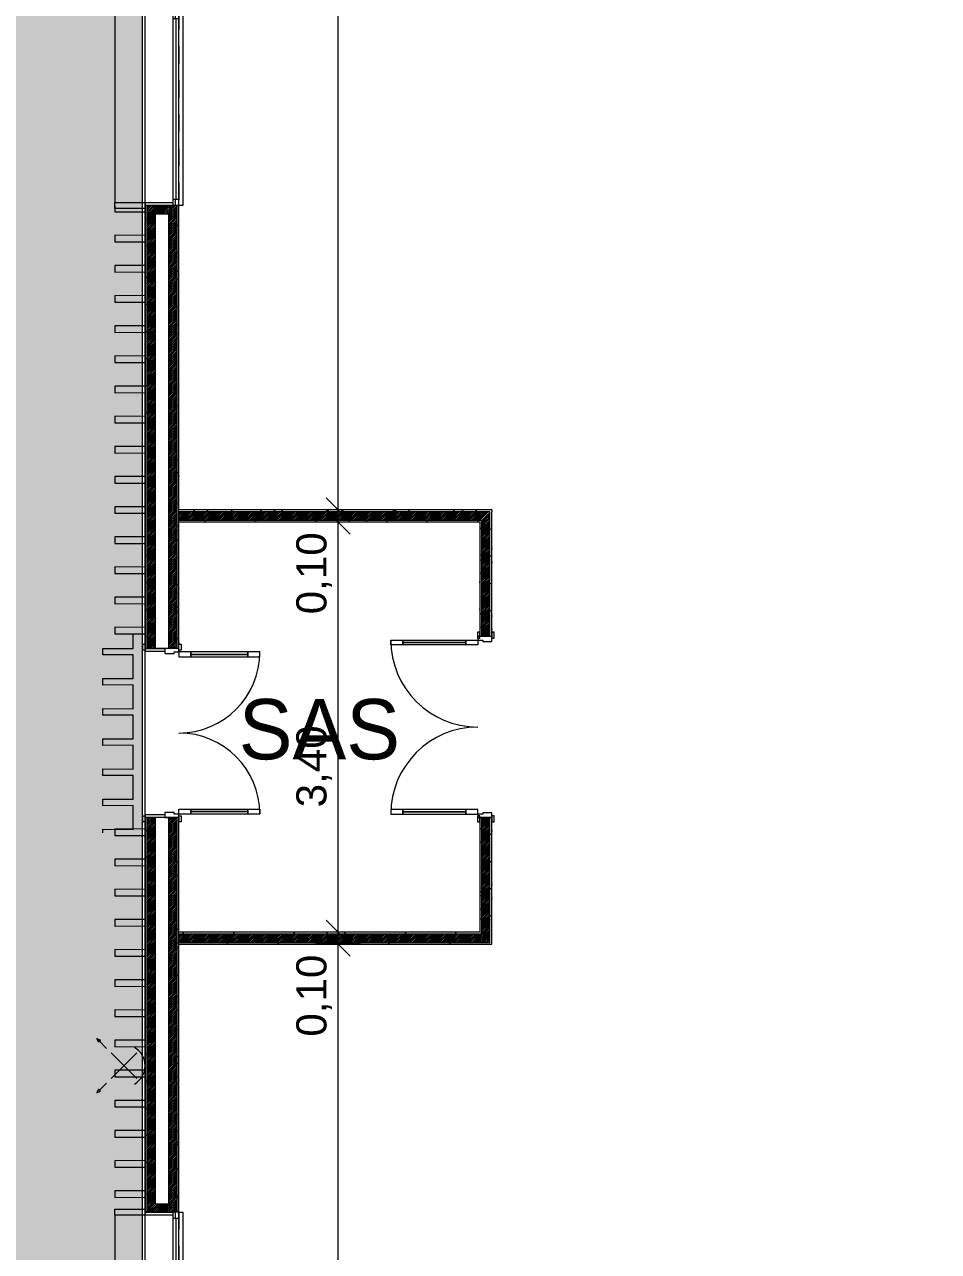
# Model space of a CAD drawing. Header units: millimetres. Extents: x 141848 to 1648660, y -821378 to -151356.
# Drawn here: x 436925 to 444506, y -234850 to -224677 of the extents above; entities that cross this region are included whole.
import ezdxf

# ---------------------------------------------------------------- set-up
doc = ezdxf.new("R2010")
doc.units = ezdxf.units.MM
doc.header["$MEASUREMENT"] = 0
doc.linetypes.add('Traits', pattern=[282.222223, 141.111112, -141.111112])
doc.linetypes.add('Wipeout_Contour', pattern=[1000, 0, -1000])
for name, color, linetype in [('Cotations - 1_100', 7, 'Continuous'), ('Fenêtres ARCHICAD', 7, 'Continuous'), ('Hachure', 7, 'Continuous'), ('Nouveau_0', 7, 'Continuous'), ('Portes ARCHICAD', 7, 'Continuous'), ('Sols_ Dalles', 7, 'Continuous'), ('Structure - Murs extérieurs', 7, 'Continuous')]:
    doc.layers.add(name, color=color, linetype=linetype)
doc.styles.add('STYLE_GENERE_1', font='')
doc.styles.add('STYLE_GENERE_2', font='')
doc.styles.get('STYLE_GENERE_1').set_extended_font_data('Agency FB')
doc.styles.get('STYLE_GENERE_2').set_extended_font_data('Arial')
doc.dimstyles.new('STYLE_GENERE__2', dxfattribs={"dimtxt": 250, "dimasz": 190, "dimexe": 0.18, "dimexo": 0.0625, "dimgap": 0, "dimtad": 1, "dimlfac": 0.001, "dimzin": 0, "dimdsep": 46, "dimtxsty": 'STYLE_GENERE_2', "dimblk": 'ARROWHEAD_6', "dimblk1": 'ARROWHEAD_6', "dimblk2": 'ARROWHEAD_6', "dimcen": 0.09, "dimse1": 1, "dimse2": 1, "dimclrd": 7, "dimclre": 7, "dimclrt": 7, "dimazin": 0, "dimtfac": 1, "dimtdec": 4, "dimtmove": 0, "dimatfit": 3, "dimfxl": 0, "dimtolj": 1, "dimtzin": 0, "dimarcsym": 0})
pattern_1 = [(45, (0, 175), (-55.684659, 55.684659), [0, -52.5, 0, -78.75]), (110, (175, 175), (74.000794, 26.934086), [0, -38.5, 0, -66.5])]
pattern_2 = [(45, (0, 0), (-7.07106781, 7.07106781), [])]
pattern_3 = [(0, (0, 0), (0, 300), [])]

# ---------------------------------------------------------------- blocks, each defined once
blk = doc.blocks.new('Dalle_30_2', base_point=(380203, -171996))
at = {"layer": 'Sols_ Dalles', "linetype": 'Continuous', "lineweight": 0, "true_color": 0x2e271c}
blk.add_hatch(color=250, dxfattribs=at).paths.add_polyline_path([(380203, -171996), (380203, -230016), (380203, -260811), (415475, -260811), (415475, -260796), (415475, -258650), (415475, -258011), (415475, -222496), (405655, -222496), (405655, -218296), (415454, -218296), (415454, -204496), (412055, -204496), (412055, -201781), (412055, -189811), (436505, -189811), (436505, -253396), (436505, -253416), (437905, -253416), (437905, -253396), (437905, -188411), (410655, -188411), (410655, -200381), (410655, -205896), (414054, -205896), (414054, -216896), (404255, -216896), (404255, -223896), (414054, -223896), (414054, -258650), (414054, -259411), (382690, -259411), (381560, -259411), (381560, -231416), (381560, -173396), (462926, -173396), (462926, -253416), (464326, -253416), (464326, -171996)])
at = {"layer": 'Sols_ Dalles', "color": 250, "linetype": 'Continuous', "lineweight": 5, "true_color": 0x1f1f1f, "flags": 128}
blk.add_lwpolyline([(437905, -253396), (437905, -188411), (410655, -188411), (410655, -200381), (410655, -205896), (414054, -205896), (414054, -216896), (404255, -216896), (404255, -223896), (414054, -223896), (414054, -258650)], dxfattribs=at)
blk = doc.blocks.new('Fenêtre 25_2')
at = {"layer": 'Fenêtres ARCHICAD', "color": 7, "linetype": 'Continuous', "lineweight": 5}
for p, q in [((-775, 480), (-825, 480)), ((-825, 480), (-825, 230)), ((-775, 480), (775, 480)), ((-775, 230), (-775, 480)), ((825, 480), (775, 480)), ((775, 480), (775, 230)), ((825, 230), (825, 480)), ((-825, 230), (-775, 230)), ((-825, 230), (-800, 230)), ((-825, 230), (-800, 230)), ((-775, 230), (-800, 230)), ((-800, 230), (-800, 0)), ((-800, 215), (-800, 230)), ((-800, 215), (-800, 230)), ((-800, 145), (-800, 215)), ((-800, 145), (-800, 215)), ((-800, 145), (-800, 215)), ((-800, 145), (-800, 215)), ((-775, 0), (-775, 230)), ((800, 230), (775, 230)), ((775, 230), (775, 0)), ((775, 230), (825, 230)), ((800, 0), (800, 230)), ((800, 215), (800, 230)), ((800, 215), (800, 230)), ((800, 230), (825, 230)), ((800, 230), (825, 230)), ((800, 145), (800, 215)), ((800, 145), (800, 215)), ((800, 145), (800, 215)), ((800, 145), (800, 215)), ((-800, 0), (-775, 0)), ((775, 0), (800, 0)), ((-800, -20), (800, -20)), ((-800, -50), (-800, -83)), ((-800, -83), (800, -83)), ((800, -83), (800, -50))]:
    blk.add_line(p, q, dxfattribs=at)
at = {"layer": 'Fenêtres ARCHICAD', "color": 7, "linetype": 'Traits', "lineweight": 5}
blk.add_line((-800, -50), (800, -50), dxfattribs=at)
at = {"color": 254, "linetype": 'Wipeout_Contour', "lineweight": 0, "ltscale": 3003.33026}
blk.add_wipeout([(-750, 0), (-750, -50), (750, -50), (750, 0)], dxfattribs=at).dxf.layer = 'Fenêtres ARCHICAD'
at = {"layer": 'Fenêtres ARCHICAD', "color": 7, "linetype": 'Continuous', "lineweight": 5}
for p, q in [((-800, 35), (-800, 145)), ((-800, 35), (-800, 145)), ((-800, 35), (-800, 145)), ((-800, 35), (-800, 145)), ((800, 35), (800, 145)), ((800, 35), (800, 145)), ((800, 35), (800, 145)), ((800, 35), (800, 145)), ((-800, 0), (-800, 35)), ((-800, 0), (-800, 35)), ((-800, 0), (-750, 0)), ((-800, -35), (-800, 0)), ((-800, -35), (-800, 0)), ((-750, 0), (-750, -50)), ((-750, 0), (750, 0)), ((750, -50), (750, 0)), ((750, 0), (800, 0)), ((800, 0), (800, 35)), ((800, 0), (800, 35)), ((800, -35), (800, 0)), ((800, -35), (800, 0)), ((-800, -50), (-800, -35)), ((-800, -50), (-800, -35)), ((-750, -50), (-800, -50)), ((-750, -25), (750, -25)), ((750, -50), (-750, -50)), ((800, -50), (750, -50)), ((800, -50), (800, -35)), ((800, -50), (800, -35))]:
    blk.add_line(p, q, dxfattribs=at)
blk = doc.blocks.new('Porte double 25')
at = {"layer": 'Portes ARCHICAD', "color": 7, "linetype": 'Continuous', "lineweight": 5}
for p, q in [((-672, 672), (-672, 572)), ((-632, 672), (-672, 672)), ((-632, 572), (-632, 672)), ((632, 572), (632, 672)), ((632, 672), (672, 672)), ((672, 672), (672, 572)), ((-672, 572), (-632, 572)), ((-652, 572), (-652, 100)), ((672, 572), (632, 572)), ((652, 572), (652, 100)), ((-737, 0), (-737, 19)), ((-737, 19), (-687, 19)), ((-687, 0), (-737, 0)), ((-700, 0), (-737, 0)), ((-700, 0), (-737, 0)), ((-672, 0), (-700, 0)), ((-700, 0), (-700, -115)), ((-700, 0), (-700, -15)), ((-700, 0), (-700, -15)), ((-687, 19), (-687, 0)), ((-632, 100), (-672, 100)), ((-672, 100), (-672, 0)), ((-672, -40), (-672, 0)), ((-672, 0), (-632, 0)), ((-632, 0), (-632, 100)), ((632, 0), (632, 100)), ((632, 100), (672, 100)), ((672, 0), (632, 0)), ((672, 100), (672, 0)), ((700, 0), (672, 0)), ((672, 0), (672, -40)), ((687, 19), (737, 19)), ((687, 0), (687, 19)), ((737, 0), (687, 0)), ((700, -115), (700, 0)), ((700, 0), (700, -15)), ((700, 0), (700, -15)), ((700, 0), (737, 0)), ((700, 0), (737, 0)), ((737, 19), (737, 0)), ((-700, -15), (-700, -85)), ((-700, -15), (-700, -85)), ((-700, -85), (-700, -115)), ((-700, -85), (-700, -115)), ((-660, -40), (-672, -40)), ((-660, -115), (-660, -40)), ((672, -40), (660, -40)), ((660, -40), (660, -115)), ((700, -15), (700, -85)), ((700, -15), (700, -85)), ((700, -85), (700, -115)), ((700, -85), (700, -115)), ((-700, -280), (-700, -115)), ((-700, -115), (-675, -115)), ((-700, -115), (-660, -115)), ((-700, -115), (-700, -195)), ((-700, -115), (-700, -195)), ((-700, -195), (-700, -265)), ((-700, -195), (-700, -265)), ((-675, -115), (-675, -280)), ((660, -115), (700, -115)), ((675, -280), (675, -115)), ((675, -115), (700, -115)), ((700, -115), (700, -280)), ((700, -115), (700, -195)), ((700, -115), (700, -195)), ((700, -195), (700, -265)), ((700, -195), (700, -265)), ((-737, -299), (-737, -280)), ((-737, -280), (-687, -280)), ((-700, -280), (-737, -280)), ((-700, -280), (-737, -280)), ((-687, -299), (-737, -299)), ((-700, -265), (-700, -280)), ((-700, -265), (-700, -280)), ((-675, -280), (-700, -280)), ((-687, -280), (-687, -299)), ((700, -280), (675, -280)), ((687, -280), (737, -280)), ((687, -299), (687, -280)), ((737, -299), (687, -299)), ((700, -265), (700, -280)), ((700, -265), (700, -280)), ((700, -280), (737, -280)), ((700, -280), (737, -280)), ((737, -280), (737, -299))]:
    blk.add_line(p, q, dxfattribs=at)
at = {"layer": 'Portes ARCHICAD', "color": 7, "linetype": 'Continuous', "lineweight": 5, "flags": 128}
for points in [[(-672, 572), (-672, 100), (-652, 100), (-652, 572)], [(-652, 572), (-652, 100), (-632, 100), (-632, 572)], [(652, 572), (652, 100), (632, 100), (632, 572)], [(672, 572), (672, 100), (652, 100), (652, 572)]]:
    blk.add_lwpolyline(points, close=True, dxfattribs=at)
at = {"layer": 'Portes ARCHICAD', "color": 7, "linetype": 'Continuous', "lineweight": 5}
for centre, start, end in [((-672, 0), 0, 90), ((672, 0), 90, 180)]:
    blk.add_arc(centre, 672, start, end, dxfattribs=at)
blk = doc.blocks.new('Mur_178_2', base_point=(437925, -253396))
at = {"color": 254, "linetype": 'Wipeout_Contour', "lineweight": 0, "ltscale": 1974956.887981768}
blk.add_wipeout([(437925, -229852), (437940, -229852), (437940, -226178), (437925, -226178)], dxfattribs=at)
at = {"color": 254, "linetype": 'Wipeout_Contour', "lineweight": 0, "ltscale": 1975897.140949939}
blk.add_wipeout([(438205, -226178), (438190, -226178), (438190, -229852), (438205, -229852)], dxfattribs=at)
at = {"color": 254, "linetype": 'Wipeout_Contour', "lineweight": 0, "ltscale": 1984032.80696492}
blk.add_wipeout([(437925, -234525), (437940, -234525), (437940, -231252), (437925, -231252)], dxfattribs=at)
at = {"color": 254, "linetype": 'Wipeout_Contour', "lineweight": 0, "ltscale": 1984968.760278786}
blk.add_wipeout([(438190, -231252), (438190, -234525), (438205, -234525), (438205, -231252)], dxfattribs=at)
at = {"linetype": 'Continuous', "lineweight": 5, "true_color": 0x5f5f5f}
h = blk.add_hatch(dxfattribs=at)
h.set_pattern_fill('Enduit_0002', color=251, style=0, pattern_type=2)
h.set_pattern_definition(pattern_1)
h.paths.add_polyline_path([(437925, -229852), (437940, -229852), (437940, -226178), (437925, -226178)])
h = blk.add_hatch(dxfattribs=at)
h.set_pattern_fill('Enduit_0002', color=251, style=0, pattern_type=2)
h.set_pattern_definition(pattern_1)
h.paths.add_polyline_path([(438205, -226178), (438190, -226178), (438190, -229852), (438205, -229852)])
h = blk.add_hatch(dxfattribs=at)
h.set_pattern_fill('Enduit_0002', color=251, style=0, pattern_type=2)
h.set_pattern_definition(pattern_1)
h.paths.add_polyline_path([(437925, -234525), (437940, -234525), (437940, -231252), (437925, -231252)])
h = blk.add_hatch(dxfattribs=at)
h.set_pattern_fill('Enduit_0002', color=251, style=0, pattern_type=2)
h.set_pattern_definition(pattern_1)
h.paths.add_polyline_path([(438190, -231252), (438190, -234525), (438205, -234525), (438205, -231252)])
at = {"color": 254, "linetype": 'Wipeout_Contour', "lineweight": 0, "ltscale": 1975139.806116183}
blk.add_wipeout([(438010, -226248), (437940, -226178), (437940, -229852), (438010, -229852)], dxfattribs=at)
at = {"color": 254, "linetype": 'Wipeout_Contour', "lineweight": 0, "ltscale": 1984149.857285752}
blk.add_wipeout([(437940, -231252), (437940, -234525), (438010, -234455), (438010, -231252)], dxfattribs=at)
at = {"linetype": 'Continuous', "lineweight": 5, "true_color": 0x5f5f5f}
h = blk.add_hatch(dxfattribs=at)
h.set_pattern_fill('Briques_terre_cuite__int_94', color=251, style=0, pattern_type=2)
h.set_pattern_definition(pattern_2)
h.paths.add_polyline_path([(438010, -226248), (437940, -226178), (437940, -229852), (438010, -229852)])
h = blk.add_hatch(dxfattribs=at)
h.set_pattern_fill('Briques_terre_cuite__int_94', color=251, style=0, pattern_type=2)
h.set_pattern_definition(pattern_2)
h.paths.add_polyline_path([(437940, -231252), (437940, -234525), (438010, -234455), (438010, -231252)])
at = {"color": 7, "linetype": 'Continuous', "lineweight": 5}
for p, q in [((437925, -229852), (437925, -229815)), ((437940, -229852), (437925, -229852)), ((437925, -231252), (437925, -231289)), ((437940, -231252), (437925, -231252))]:
    blk.add_line(p, q, dxfattribs=at)
at = {"color": 254, "linetype": 'Wipeout_Contour', "lineweight": 0, "ltscale": 1975491.237286968}
blk.add_wipeout([(438010, -226248), (438010, -229852), (438120, -229852), (438120, -226248)], dxfattribs=at)
at = {"color": 254, "linetype": 'Wipeout_Contour', "lineweight": 0, "ltscale": 1984434.70053966}
blk.add_wipeout([(438010, -231252), (438010, -234455), (438120, -234455), (438120, -231252)], dxfattribs=at)
at = {"color": 7, "linetype": 'Continuous', "lineweight": 5}
for p, q in [((438010, -229852), (437940, -229852)), ((438010, -231252), (437940, -231252))]:
    blk.add_line(p, q, dxfattribs=at)
at = {"color": 254, "linetype": 'Wipeout_Contour', "lineweight": 0, "ltscale": 1975746.338614929}
blk.add_wipeout([(438120, -226178), (438120, -229852), (438190, -229852), (438190, -226178)], dxfattribs=at)
at = {"color": 254, "linetype": 'Wipeout_Contour', "lineweight": 0, "ltscale": 1984818.647303862}
blk.add_wipeout([(438120, -231252), (438120, -234525), (438190, -234525), (438190, -231252)], dxfattribs=at)
at = {"linetype": 'Continuous', "lineweight": 5, "true_color": 0x5f5f5f}
h = blk.add_hatch(dxfattribs=at)
h.set_pattern_fill('Briques_terre_cuite__int_94', color=251, style=0, pattern_type=2)
h.set_pattern_definition(pattern_2)
h.paths.add_polyline_path([(438120, -226178), (438120, -229852), (438190, -229852), (438190, -226178)])
h = blk.add_hatch(dxfattribs=at)
h.set_pattern_fill('Briques_terre_cuite__int_94', color=251, style=0, pattern_type=2)
h.set_pattern_definition(pattern_2)
h.paths.add_polyline_path([(438120, -231252), (438120, -234525), (438190, -234525), (438190, -231252)])
at = {"color": 7, "linetype": 'Continuous', "lineweight": 5}
for p, q in [((438190, -229852), (438190, -226178)), ((438205, -226178), (438190, -226178)), ((438090, -229852), (438010, -229852)), ((438120, -229852), (438090, -229852)), ((438190, -229852), (438120, -229852)), ((438205, -229852), (438190, -229852)), ((438205, -229852), (438205, -229815)), ((438090, -231252), (438010, -231252)), ((438120, -231252), (438090, -231252)), ((438190, -231252), (438120, -231252)), ((438190, -234525), (438190, -231252)), ((438205, -231252), (438190, -231252)), ((438205, -231252), (438205, -231289)), ((438205, -234525), (438190, -234525))]:
    blk.add_line(p, q, dxfattribs=at)
at = {"color": 7, "linetype": 'Continuous', "lineweight": 5, "flags": 128}
for points in [[(438205, -229852), (438205, -226178)], [(438205, -234525), (438205, -231252)]]:
    blk.add_lwpolyline(points, dxfattribs=at)
at = {"layer": 'Portes ARCHICAD', "color": 7, "linetype": 'Continuous', "lineweight": 5, "zscale": 1000, "rotation": 270}
blk.add_blockref('Porte double 25', (438205, -230552), dxfattribs=at)
at = {"color": 254, "linetype": 'Wipeout_Contour', "lineweight": 0, "ltscale": 1972035.305606899}
blk.add_wipeout([(438010, -226248), (438120, -226248), (438120, -226178), (437940, -226178)], dxfattribs=at)
at = {"color": 254, "linetype": 'Wipeout_Contour', "lineweight": 0, "ltscale": 1987444.921590383}
blk.add_wipeout([(438010, -234455), (437940, -234525), (438120, -234525), (438120, -234455)], dxfattribs=at)
at = {"linetype": 'Continuous', "lineweight": 5, "true_color": 0x5f5f5f}
h = blk.add_hatch(dxfattribs=at)
h.set_pattern_fill('Briques_terre_cuite__int_94', color=251, style=0, pattern_type=2)
h.set_pattern_definition(pattern_2)
h.paths.add_polyline_path([(438010, -226248), (438120, -226248), (438120, -226178), (437940, -226178)])
h = blk.add_hatch(dxfattribs=at)
h.set_pattern_fill('Briques_terre_cuite__int_94', color=251, style=0, pattern_type=2)
h.set_pattern_definition(pattern_2)
h.paths.add_polyline_path([(438010, -234455), (437940, -234525), (438120, -234525), (438120, -234455)])
at = {"color": 7, "linetype": 'Continuous', "lineweight": 5}
for p, q in [((437925, -226178), (437925, -226203)), ((437940, -226178), (437925, -226178)), ((437940, -226178), (437940, -229852)), ((438010, -226178), (437940, -226178)), ((438010, -226178), (437940, -226178)), ((438120, -226178), (438010, -226178)), ((438120, -226178), (438010, -226178)), ((438010, -226248), (438010, -229852)), ((438010, -226248), (438120, -226248)), ((438155, -226178), (438120, -226178)), ((438120, -226248), (438120, -229852)), ((438190, -226178), (438155, -226178)), ((437940, -231252), (437940, -234525)), ((438010, -231252), (438010, -234455)), ((438120, -231252), (438120, -234455)), ((438010, -234455), (438120, -234455)), ((437925, -234500), (437925, -234525)), ((437940, -234525), (437925, -234525)), ((438010, -234525), (437940, -234525)), ((438010, -234525), (437940, -234525)), ((438120, -234525), (438010, -234525)), ((438120, -234525), (438010, -234525)), ((438155, -234525), (438120, -234525)), ((438190, -234525), (438155, -234525))]:
    blk.add_line(p, q, dxfattribs=at)
at = {"color": 7, "linetype": 'Continuous', "lineweight": 5, "flags": 128}
for points in [[(437925, -226178), (437925, -229852)], [(437925, -231252), (437925, -234525)]]:
    blk.add_lwpolyline(points, dxfattribs=at)
at = {"layer": 'Fenêtres ARCHICAD', "color": 7, "linetype": 'Continuous', "lineweight": 5, "xscale": -1, "zscale": 1000, "rotation": 90}
for p in [(438155, -225378), (438155, -235325)]:
    blk.add_blockref('Fenêtre 25_2', p, dxfattribs=at)
blk = doc.blocks.new('Mur_315_2', base_point=(440785, -228717))
at = {"color": 254, "linetype": 'Wipeout_Contour', "lineweight": 0, "ltscale": 1489684.968025367}
blk.add_wipeout([(440700, -228802), (440715, -228802), (440715, -228787)], dxfattribs=at).dxf.layer = 'Structure - Murs extérieurs'
at = {"color": 254, "linetype": 'Wipeout_Contour', "lineweight": 0, "ltscale": 1489793.831793366}
blk.add_wipeout([(440785, -228717), (440800, -228717), (440800, -228702)], dxfattribs=at).dxf.layer = 'Structure - Murs extérieurs'
at = {"layer": 'Structure - Murs extérieurs', "linetype": 'Continuous', "lineweight": 5, "true_color": 0x5f5f5f}
h = blk.add_hatch(dxfattribs=at)
h.set_pattern_fill('Enduit_0002', color=251, style=0, pattern_type=2)
h.set_pattern_definition(pattern_1)
h.paths.add_polyline_path([(440700, -228802), (440715, -228802), (440715, -228787)])
h = blk.add_hatch(dxfattribs=at)
h.set_pattern_fill('Enduit_0002', color=251, style=0, pattern_type=2)
h.set_pattern_definition(pattern_1)
h.paths.add_polyline_path([(440785, -228717), (440800, -228717), (440800, -228702)])
at = {"color": 254, "linetype": 'Wipeout_Contour', "lineweight": 0, "ltscale": 1489776.470991368}
blk.add_wipeout([(440715, -228787), (440785, -228787), (440785, -228717)], dxfattribs=at).dxf.layer = 'Structure - Murs extérieurs'
at = {"layer": 'Structure - Murs extérieurs', "linetype": 'Continuous', "lineweight": 5, "true_color": 0x5f5f5f}
h = blk.add_hatch(dxfattribs=at)
h.set_pattern_fill('Briques_terre_cuite__int_94', color=251, style=0, pattern_type=2)
h.set_pattern_definition(pattern_2)
h.paths.add_polyline_path([(440715, -228787), (440785, -228787), (440785, -228717)])
at = {"color": 254, "linetype": 'Wipeout_Contour', "lineweight": 0, "ltscale": 1489665.170517937}
blk.add_wipeout([(440700, -228802), (440715, -228787), (440700, -228787)], dxfattribs=at).dxf.layer = 'Structure - Murs extérieurs'
at = {"color": 254, "linetype": 'Wipeout_Contour', "lineweight": 0, "ltscale": 1489774.036074953}
blk.add_wipeout([(440785, -228717), (440800, -228702), (440785, -228702)], dxfattribs=at).dxf.layer = 'Structure - Murs extérieurs'
at = {"layer": 'Structure - Murs extérieurs', "linetype": 'Continuous', "lineweight": 5, "true_color": 0x5f5f5f}
h = blk.add_hatch(dxfattribs=at)
h.set_pattern_fill('Enduit_0002', color=251, style=0, pattern_type=2)
h.set_pattern_definition(pattern_1)
h.paths.add_polyline_path([(440700, -228802), (440715, -228787), (440700, -228787)])
h = blk.add_hatch(dxfattribs=at)
h.set_pattern_fill('Enduit_0002', color=251, style=0, pattern_type=2)
h.set_pattern_definition(pattern_1)
h.paths.add_polyline_path([(440785, -228717), (440800, -228702), (440785, -228702)])
at = {"color": 254, "linetype": 'Wipeout_Contour', "lineweight": 0, "ltscale": 1981774.181599095}
blk.add_wipeout([(440785, -228702), (438205, -228702), (438205, -228717), (440785, -228717)], dxfattribs=at).dxf.layer = 'Structure - Murs extérieurs'
at = {"color": 254, "linetype": 'Wipeout_Contour', "lineweight": 0, "ltscale": 1981780.276160617}
blk.add_wipeout([(440700, -228787), (438205, -228787), (438205, -228802), (440700, -228802)], dxfattribs=at).dxf.layer = 'Structure - Murs extérieurs'
at = {"layer": 'Structure - Murs extérieurs', "linetype": 'Continuous', "lineweight": 5, "true_color": 0x5f5f5f}
h = blk.add_hatch(dxfattribs=at)
h.set_pattern_fill('Enduit_0002', color=251, style=0, pattern_type=2)
h.set_pattern_definition(pattern_1)
h.paths.add_polyline_path([(440785, -228702), (438205, -228702), (438205, -228717), (440785, -228717)])
h = blk.add_hatch(dxfattribs=at)
h.set_pattern_fill('Enduit_0002', color=251, style=0, pattern_type=2)
h.set_pattern_definition(pattern_1)
h.paths.add_polyline_path([(440700, -228787), (438205, -228787), (438205, -228802), (440700, -228802)])
at = {"color": 254, "linetype": 'Wipeout_Contour', "lineweight": 0, "ltscale": 1489682.521423067}
blk.add_wipeout([(440715, -228787), (440785, -228717), (440715, -228717)], dxfattribs=at).dxf.layer = 'Structure - Murs extérieurs'
at = {"layer": 'Structure - Murs extérieurs', "linetype": 'Continuous', "lineweight": 5, "true_color": 0x5f5f5f}
h = blk.add_hatch(dxfattribs=at)
h.set_pattern_fill('Briques_terre_cuite__int_94', color=251, style=0, pattern_type=2)
h.set_pattern_definition(pattern_2)
h.paths.add_polyline_path([(440715, -228787), (440785, -228717), (440715, -228717)])
at = {"layer": 'Structure - Murs extérieurs', "color": 7, "linetype": 'Continuous', "lineweight": 5}
blk.add_line((440785, -228787), (440785, -228717), dxfattribs=at)
at = {"layer": 'Structure - Murs extérieurs', "color": 7, "linetype": 'Continuous', "lineweight": 5, "flags": 128}
blk.add_lwpolyline([(440800, -228702), (440800, -228717)], dxfattribs=at)
at = {"color": 254, "linetype": 'Wipeout_Contour', "lineweight": 0, "ltscale": 1981728.406846456}
blk.add_wipeout([(440715, -228717), (438205, -228717), (438205, -228787), (440715, -228787)], dxfattribs=at).dxf.layer = 'Structure - Murs extérieurs'
at = {"layer": 'Structure - Murs extérieurs', "linetype": 'Continuous', "lineweight": 5, "true_color": 0x5f5f5f}
h = blk.add_hatch(dxfattribs=at)
h.set_pattern_fill('Briques_terre_cuite__int_94', color=251, style=0, pattern_type=2)
h.set_pattern_definition(pattern_2)
h.paths.add_polyline_path([(440715, -228717), (438205, -228717), (438205, -228787), (440715, -228787)])
at = {"layer": 'Structure - Murs extérieurs', "color": 7, "linetype": 'Continuous', "lineweight": 5}
for p, q in [((440715, -228717), (438205, -228717)), ((438205, -228787), (440715, -228787)), ((440785, -228717), (440715, -228717)), ((440715, -228802), (440715, -228787))]:
    blk.add_line(p, q, dxfattribs=at)
at = {"layer": 'Structure - Murs extérieurs', "color": 7, "linetype": 'Continuous', "lineweight": 5, "flags": 128}
for points in [[(440800, -228702), (438205, -228702)], [(438205, -228802), (440700, -228802)]]:
    blk.add_lwpolyline(points, dxfattribs=at)
blk = doc.blocks.new('Mur_316_2', base_point=(438205, -232288))
at = {"color": 254, "linetype": 'Wipeout_Contour', "lineweight": 0, "ltscale": 1494427.952976932}
blk.add_wipeout([(440700, -232203), (440715, -232218), (440715, -232203)], dxfattribs=at).dxf.layer = 'Structure - Murs extérieurs'
at = {"color": 254, "linetype": 'Wipeout_Contour', "lineweight": 0, "ltscale": 1494772.424754761}
blk.add_wipeout([(440785, -232288), (440800, -232303), (440800, -232288)], dxfattribs=at).dxf.layer = 'Structure - Murs extérieurs'
at = {"layer": 'Structure - Murs extérieurs', "linetype": 'Continuous', "lineweight": 5, "true_color": 0x5f5f5f}
h = blk.add_hatch(dxfattribs=at)
h.set_pattern_fill('Enduit_0002', color=251, style=0, pattern_type=2)
h.set_pattern_definition(pattern_1)
h.paths.add_polyline_path([(440700, -232203), (440715, -232218), (440715, -232203)])
h = blk.add_hatch(dxfattribs=at)
h.set_pattern_fill('Enduit_0002', color=251, style=0, pattern_type=2)
h.set_pattern_definition(pattern_1)
h.paths.add_polyline_path([(440785, -232288), (440800, -232303), (440800, -232288)])
at = {"color": 254, "linetype": 'Wipeout_Contour', "lineweight": 0, "ltscale": 1494611.69927519}
blk.add_wipeout([(440715, -232218), (440785, -232288), (440785, -232218)], dxfattribs=at).dxf.layer = 'Structure - Murs extérieurs'
at = {"layer": 'Structure - Murs extérieurs', "linetype": 'Continuous', "lineweight": 5, "true_color": 0x5f5f5f}
h = blk.add_hatch(dxfattribs=at)
h.set_pattern_fill('Briques_terre_cuite__int_94', color=251, style=0, pattern_type=2)
h.set_pattern_definition(pattern_2)
h.paths.add_polyline_path([(440715, -232218), (440785, -232288), (440785, -232218)])
at = {"color": 254, "linetype": 'Wipeout_Contour', "lineweight": 0, "ltscale": 1988128.388220654}
blk.add_wipeout([(440700, -232203), (438205, -232203), (438205, -232218), (440700, -232218)], dxfattribs=at).dxf.layer = 'Structure - Murs extérieurs'
at = {"color": 254, "linetype": 'Wipeout_Contour', "lineweight": 0, "ltscale": 1988437.648311737}
blk.add_wipeout([(440785, -232288), (438205, -232288), (438205, -232303), (440785, -232303)], dxfattribs=at).dxf.layer = 'Structure - Murs extérieurs'
at = {"layer": 'Structure - Murs extérieurs', "linetype": 'Continuous', "lineweight": 5, "true_color": 0x5f5f5f}
h = blk.add_hatch(dxfattribs=at)
h.set_pattern_fill('Enduit_0002', color=251, style=0, pattern_type=2)
h.set_pattern_definition(pattern_1)
h.paths.add_polyline_path([(440700, -232203), (438205, -232203), (438205, -232218), (440700, -232218)])
h = blk.add_hatch(dxfattribs=at)
h.set_pattern_fill('Enduit_0002', color=251, style=0, pattern_type=2)
h.set_pattern_definition(pattern_1)
h.paths.add_polyline_path([(440785, -232288), (438205, -232288), (438205, -232303), (440785, -232303)])
at = {"color": 254, "linetype": 'Wipeout_Contour', "lineweight": 0, "ltscale": 1494423.025594403}
blk.add_wipeout([(440700, -232218), (440715, -232218), (440700, -232203)], dxfattribs=at).dxf.layer = 'Structure - Murs extérieurs'
at = {"color": 254, "linetype": 'Wipeout_Contour', "lineweight": 0, "ltscale": 1494767.498848947}
blk.add_wipeout([(440785, -232303), (440800, -232303), (440785, -232288)], dxfattribs=at).dxf.layer = 'Structure - Murs extérieurs'
at = {"layer": 'Structure - Murs extérieurs', "linetype": 'Continuous', "lineweight": 5, "true_color": 0x5f5f5f}
h = blk.add_hatch(dxfattribs=at)
h.set_pattern_fill('Enduit_0002', color=251, style=0, pattern_type=2)
h.set_pattern_definition(pattern_1)
h.paths.add_polyline_path([(440700, -232218), (440715, -232218), (440700, -232203)])
h = blk.add_hatch(dxfattribs=at)
h.set_pattern_fill('Enduit_0002', color=251, style=0, pattern_type=2)
h.set_pattern_definition(pattern_1)
h.paths.add_polyline_path([(440785, -232303), (440800, -232303), (440785, -232288)])
at = {"color": 254, "linetype": 'Wipeout_Contour', "lineweight": 0, "ltscale": 1988234.361219191}
blk.add_wipeout([(440715, -232218), (438205, -232218), (438205, -232288), (440715, -232288)], dxfattribs=at).dxf.layer = 'Structure - Murs extérieurs'
at = {"layer": 'Structure - Murs extérieurs', "linetype": 'Continuous', "lineweight": 5, "true_color": 0x5f5f5f}
h = blk.add_hatch(dxfattribs=at)
h.set_pattern_fill('Briques_terre_cuite__int_94', color=251, style=0, pattern_type=2)
h.set_pattern_definition(pattern_2)
h.paths.add_polyline_path([(440715, -232218), (438205, -232218), (438205, -232288), (440715, -232288)])
at = {"color": 254, "linetype": 'Wipeout_Contour', "lineweight": 0, "ltscale": 1494583.755069987}
blk.add_wipeout([(440715, -232288), (440785, -232288), (440715, -232218)], dxfattribs=at).dxf.layer = 'Structure - Murs extérieurs'
at = {"layer": 'Structure - Murs extérieurs', "linetype": 'Continuous', "lineweight": 5, "true_color": 0x5f5f5f}
h = blk.add_hatch(dxfattribs=at)
h.set_pattern_fill('Briques_terre_cuite__int_94', color=251, style=0, pattern_type=2)
h.set_pattern_definition(pattern_2)
h.paths.add_polyline_path([(440715, -232288), (440785, -232288), (440715, -232218)])
at = {"layer": 'Structure - Murs extérieurs', "color": 7, "linetype": 'Continuous', "lineweight": 5}
for p, q in [((440715, -232218), (438205, -232218)), ((440715, -232218), (440715, -232203)), ((440785, -232288), (440785, -232218)), ((438205, -232288), (440715, -232288)), ((440715, -232288), (440785, -232288))]:
    blk.add_line(p, q, dxfattribs=at)
at = {"layer": 'Structure - Murs extérieurs', "color": 7, "linetype": 'Continuous', "lineweight": 5, "flags": 128}
for points in [[(440700, -232203), (438205, -232203)], [(438205, -232303), (440800, -232303)], [(440800, -232303), (440800, -232288)]]:
    blk.add_lwpolyline(points, dxfattribs=at)
blk = doc.blocks.new('Porte double 25_6')
at = {"layer": 'Portes ARCHICAD', "color": 7, "linetype": 'Continuous', "lineweight": 5}
for p, q in [((-722, 722), (-722, 622)), ((-682, 722), (-722, 722)), ((-682, 622), (-682, 722)), ((682, 622), (682, 722)), ((682, 722), (722, 722)), ((722, 722), (722, 622)), ((-722, 622), (-682, 622)), ((-702, 622), (-702, 100)), ((722, 622), (682, 622)), ((702, 622), (702, 100)), ((-737, 4), (-787, 4)), ((-787, 4), (-787, -15)), ((-722, 0), (-750, 0)), ((-750, 0), (-750, -115)), ((-737, -15), (-737, 4)), ((-682, 100), (-722, 100)), ((-722, 100), (-722, 0)), ((-722, -40), (-722, 0)), ((-722, 0), (-682, 0)), ((-682, 0), (-682, 100)), ((682, 0), (682, 100)), ((682, 100), (722, 100)), ((722, 0), (682, 0)), ((722, 100), (722, 0)), ((750, 0), (722, 0)), ((722, 0), (722, -40)), ((787, 4), (737, 4)), ((737, 4), (737, -15)), ((750, -115), (750, 0)), ((787, -15), (787, 4)), ((-787, -15), (-737, -15)), ((-750, -15), (-787, -15)), ((-750, -15), (-787, -15)), ((-750, -30), (-750, -15)), ((-750, -30), (-750, -15)), ((-750, -100), (-750, -30)), ((-750, -100), (-750, -30)), ((-750, -115), (-750, -100)), ((-750, -115), (-750, -100)), ((-710, -40), (-722, -40)), ((-710, -115), (-710, -40)), ((722, -40), (710, -40)), ((710, -40), (710, -115)), ((737, -15), (787, -15)), ((750, -30), (750, -15)), ((750, -30), (750, -15)), ((750, -15), (787, -15)), ((750, -15), (787, -15)), ((750, -100), (750, -30)), ((750, -100), (750, -30)), ((750, -115), (750, -100)), ((750, -115), (750, -100)), ((-737, -115), (-787, -115)), ((-787, -115), (-787, -134)), ((-750, -115), (-787, -115)), ((-750, -115), (-787, -115)), ((-787, -134), (-737, -134)), ((-750, -115), (-710, -115)), ((-737, -134), (-737, -115)), ((710, -115), (750, -115)), ((787, -115), (737, -115)), ((737, -115), (737, -134)), ((737, -134), (787, -134)), ((750, -115), (787, -115)), ((750, -115), (787, -115)), ((787, -134), (787, -115))]:
    blk.add_line(p, q, dxfattribs=at)
at = {"layer": 'Portes ARCHICAD', "color": 7, "linetype": 'Continuous', "lineweight": 5, "flags": 128}
for points in [[(-722, 622), (-722, 100), (-702, 100), (-702, 622)], [(-702, 622), (-702, 100), (-682, 100), (-682, 622)], [(702, 622), (702, 100), (682, 100), (682, 622)], [(722, 622), (722, 100), (702, 100), (702, 622)]]:
    blk.add_lwpolyline(points, close=True, dxfattribs=at)
at = {"layer": 'Portes ARCHICAD', "color": 7, "linetype": 'Continuous', "lineweight": 5}
for centre, start, end in [((-722, 0), 0, 90), ((722, 0), 90, 180)]:
    blk.add_arc(centre, 722, start, end, dxfattribs=at)
blk = doc.blocks.new('Mur_317_2', base_point=(440785, -232288))
at = {"color": 254, "linetype": 'Wipeout_Contour', "lineweight": 0, "ltscale": 1987348.073579289}
blk.add_wipeout([(440800, -228717), (440785, -228717), (440785, -229752), (440800, -229752)], dxfattribs=at).dxf.layer = 'Structure - Murs extérieurs'
at = {"color": 254, "linetype": 'Wipeout_Contour', "lineweight": 0, "ltscale": 1987124.752038128}
blk.add_wipeout([(440700, -228802), (440700, -229752), (440715, -229752), (440715, -228802)], dxfattribs=at).dxf.layer = 'Structure - Murs extérieurs'
at = {"color": 254, "linetype": 'Wipeout_Contour', "lineweight": 0, "ltscale": 1991668.183760582}
blk.add_wipeout([(440700, -232203), (440715, -232203), (440715, -231252), (440700, -231252)], dxfattribs=at).dxf.layer = 'Structure - Murs extérieurs'
at = {"color": 254, "linetype": 'Wipeout_Contour', "lineweight": 0, "ltscale": 1992048.368788931}
blk.add_wipeout([(440785, -232288), (440800, -232288), (440800, -231252), (440785, -231252)], dxfattribs=at).dxf.layer = 'Structure - Murs extérieurs'
at = {"layer": 'Structure - Murs extérieurs', "linetype": 'Continuous', "lineweight": 5, "true_color": 0x5f5f5f}
h = blk.add_hatch(dxfattribs=at)
h.set_pattern_fill('Enduit_0002', color=251, style=0, pattern_type=2)
h.set_pattern_definition(pattern_1)
h.paths.add_polyline_path([(440800, -228717), (440785, -228717), (440785, -229752), (440800, -229752)])
h = blk.add_hatch(dxfattribs=at)
h.set_pattern_fill('Enduit_0002', color=251, style=0, pattern_type=2)
h.set_pattern_definition(pattern_1)
h.paths.add_polyline_path([(440700, -228802), (440700, -229752), (440715, -229752), (440715, -228802)])
h = blk.add_hatch(dxfattribs=at)
h.set_pattern_fill('Enduit_0002', color=251, style=0, pattern_type=2)
h.set_pattern_definition(pattern_1)
h.paths.add_polyline_path([(440700, -232203), (440715, -232203), (440715, -231252), (440700, -231252)])
h = blk.add_hatch(dxfattribs=at)
h.set_pattern_fill('Enduit_0002', color=251, style=0, pattern_type=2)
h.set_pattern_definition(pattern_1)
h.paths.add_polyline_path([(440785, -232288), (440800, -232288), (440800, -231252), (440785, -231252)])
at = {"color": 254, "linetype": 'Wipeout_Contour', "lineweight": 0, "ltscale": 1987261.744458293}
blk.add_wipeout([(440715, -229752), (440785, -229752), (440785, -228787), (440715, -228787)], dxfattribs=at).dxf.layer = 'Structure - Murs extérieurs'
at = {"color": 254, "linetype": 'Wipeout_Contour', "lineweight": 0, "ltscale": 1991832.637491313}
blk.add_wipeout([(440715, -231252), (440715, -232218), (440785, -232218), (440785, -231252)], dxfattribs=at).dxf.layer = 'Structure - Murs extérieurs'
at = {"layer": 'Structure - Murs extérieurs', "linetype": 'Continuous', "lineweight": 5, "true_color": 0x5f5f5f}
h = blk.add_hatch(dxfattribs=at)
h.set_pattern_fill('Briques_terre_cuite__int_94', color=251, style=0, pattern_type=2)
h.set_pattern_definition(pattern_2)
h.paths.add_polyline_path([(440715, -229752), (440785, -229752), (440785, -228787), (440715, -228787)])
h = blk.add_hatch(dxfattribs=at)
h.set_pattern_fill('Briques_terre_cuite__int_94', color=251, style=0, pattern_type=2)
h.set_pattern_definition(pattern_2)
h.paths.add_polyline_path([(440715, -231252), (440715, -232218), (440785, -232218), (440785, -231252)])
at = {"layer": 'Structure - Murs extérieurs', "color": 7, "linetype": 'Continuous', "lineweight": 5}
for p, q in [((440715, -228802), (440715, -228787)), ((440785, -228787), (440785, -228717)), ((440785, -229752), (440785, -228787)), ((440715, -228802), (440715, -229752)), ((440700, -229752), (440700, -229715)), ((440715, -229752), (440700, -229752)), ((440785, -229752), (440715, -229752)), ((440800, -229752), (440785, -229752)), ((440800, -229752), (440800, -229715)), ((440700, -231252), (440700, -231289)), ((440715, -231252), (440700, -231252)), ((440715, -231252), (440715, -232203)), ((440785, -231252), (440715, -231252)), ((440785, -232218), (440785, -231252)), ((440800, -231252), (440785, -231252)), ((440800, -231252), (440800, -231289)), ((440715, -232218), (440715, -232203)), ((440785, -232288), (440785, -232218))]:
    blk.add_line(p, q, dxfattribs=at)
at = {"layer": 'Structure - Murs extérieurs', "color": 7, "linetype": 'Continuous', "lineweight": 5, "flags": 128}
for points in [[(440800, -229752), (440800, -228717)], [(440700, -228802), (440700, -229752)], [(440700, -231252), (440700, -232203)], [(440800, -232288), (440800, -231252)]]:
    blk.add_lwpolyline(points, dxfattribs=at)
at = {"layer": 'Portes ARCHICAD', "color": 7, "linetype": 'Continuous', "lineweight": 5, "zscale": 1000, "rotation": 90}
blk.add_blockref('Porte double 25_6', (440685, -230502), dxfattribs=at)
blk = doc.blocks.new('Tôle profilée 25_11')
at = {"color": 7, "linetype": 'Continuous', "lineweight": 5}
for p, q in [((0, 3272.5), (0, 3176.5)), ((-250, 3177.5), (-250, 3150)), ((0, 3176.5), (-250, 3177.5)), ((-250, 3150), (-250, 3122.5)), ((-250, 3122.5), (0, 3123.5)), ((0, 3123.5), (0, 2926.5)), ((-250, 2927.5), (-250, 2900)), ((0, 2926.5), (-250, 2927.5)), ((-250, 2900), (-250, 2872.5)), ((-250, 2872.5), (0, 2873.5)), ((0, 2873.5), (0, 2676.5)), ((-250, 2677.5), (-250, 2650)), ((0, 2676.5), (-250, 2677.5)), ((-250, 2650), (-250, 2622.5)), ((-250, 2622.5), (0, 2623.5)), ((0, 2623.5), (0, 2426.5)), ((-250, 2427.5), (-250, 2400)), ((0, 2426.5), (-250, 2427.5)), ((-250, 2400), (-250, 2372.5)), ((-250, 2372.5), (0, 2373.5)), ((0, 2373.5), (0, 2176.5)), ((-250, 2177.5), (-250, 2150)), ((0, 2176.5), (-250, 2177.5)), ((-250, 2150), (-250, 2122.5)), ((-250, 2122.5), (0, 2123.5)), ((0, 2123.5), (0, 1926.5)), ((-250, 1927.5), (-250, 1900)), ((0, 1926.5), (-250, 1927.5)), ((-250, 1900), (-250, 1872.5)), ((-250, 1872.5), (0, 1873.5)), ((0, 1873.5), (0, 1676.5)), ((-250, 1677.5), (-250, 1650)), ((0, 1676.5), (-250, 1677.5)), ((-250, 1650), (-250, 1622.5)), ((-250, 1622.5), (0, 1623.5)), ((0, 1623.5), (0, 1426.5)), ((-250, 1427.5), (-250, 1400)), ((0, 1426.5), (-250, 1427.5)), ((-250, 1400), (-250, 1372.5)), ((-250, 1372.5), (0, 1373.5)), ((0, 1373.5), (0, 1176.5)), ((-250, 1177.5), (-250, 1150)), ((0, 1176.5), (-250, 1177.5)), ((-250, 1150), (-250, 1122.5)), ((-250, 1122.5), (0, 1123.5)), ((0, 1123.5), (0, 926.5)), ((-250, 927.5), (-250, 900)), ((0, 926.5), (-250, 927.5)), ((-250, 900), (-250, 872.5)), ((-250, 872.5), (0, 873.5)), ((0, 873.5), (0, 676.5)), ((-250, 677.5), (-250, 650)), ((0, 676.5), (-250, 677.5)), ((-250, 650), (-250, 622.5)), ((-250, 622.5), (0, 623.5)), ((0, 623.5), (0, 426.5)), ((-250, 427.5), (-250, 400)), ((0, 426.5), (-250, 427.5)), ((-250, 400), (-250, 372.5)), ((-250, 372.5), (0, 373.5)), ((0, 373.5), (0, 176.5)), ((-250, 177.5), (-250, 150)), ((0, 176.5), (-250, 177.5)), ((-250, 150), (-250, 122.5)), ((-250, 122.5), (0, 123.5)), ((0, 123.5), (0, 0))]:
    blk.add_line(p, q, dxfattribs=at)
blk = doc.blocks.new('Tôle profilée 25_12')
at = {"color": 7, "linetype": 'Continuous', "lineweight": 5}
for p, q in [((-250, 3674.9), (-250, 3650)), ((-250, 3650), (-250, 3622.5)), ((-250, 3622.5), (0, 3623.5)), ((0, 3623.5), (0, 3426.5)), ((-250, 3427.5), (-250, 3400)), ((0, 3426.5), (-250, 3427.5)), ((-250, 3400), (-250, 3372.5)), ((-250, 3372.5), (0, 3373.5)), ((0, 3373.5), (0, 3176.5)), ((-250, 3177.5), (-250, 3150)), ((0, 3176.5), (-250, 3177.5)), ((-250, 3150), (-250, 3122.5)), ((-250, 3122.5), (0, 3123.5)), ((0, 3123.5), (0, 2926.5)), ((-250, 2927.5), (-250, 2900)), ((0, 2926.5), (-250, 2927.5)), ((-250, 2900), (-250, 2872.5)), ((-250, 2872.5), (0, 2873.5)), ((0, 2873.5), (0, 2676.5)), ((-250, 2677.5), (-250, 2650)), ((0, 2676.5), (-250, 2677.5)), ((-250, 2650), (-250, 2622.5)), ((-250, 2622.5), (0, 2623.5)), ((0, 2623.5), (0, 2426.5)), ((-250, 2427.5), (-250, 2400)), ((0, 2426.5), (-250, 2427.5)), ((-250, 2400), (-250, 2372.5)), ((-250, 2372.5), (0, 2373.5)), ((0, 2373.5), (0, 2176.5)), ((-250, 2177.5), (-250, 2150)), ((0, 2176.5), (-250, 2177.5)), ((-250, 2150), (-250, 2122.5)), ((-250, 2122.5), (0, 2123.5)), ((0, 2123.5), (0, 1926.5)), ((-250, 1927.5), (-250, 1900)), ((0, 1926.5), (-250, 1927.5)), ((-250, 1900), (-250, 1872.5)), ((-250, 1872.5), (0, 1873.5)), ((0, 1873.5), (0, 1676.5)), ((-250, 1677.5), (-250, 1650)), ((0, 1676.5), (-250, 1677.5)), ((-250, 1650), (-250, 1622.5)), ((-250, 1622.5), (0, 1623.5)), ((0, 1623.5), (0, 1426.5)), ((-250, 1427.5), (-250, 1400)), ((0, 1426.5), (-250, 1427.5)), ((-250, 1400), (-250, 1372.5)), ((-250, 1372.5), (0, 1373.5)), ((0, 1373.5), (0, 1176.5)), ((-250, 1177.5), (-250, 1150)), ((0, 1176.5), (-250, 1177.5)), ((-250, 1150), (-250, 1122.5)), ((-250, 1122.5), (0, 1123.5)), ((0, 1123.5), (0, 926.5)), ((-250, 927.5), (-250, 900)), ((0, 926.5), (-250, 927.5)), ((-250, 900), (-250, 872.5)), ((-250, 872.5), (0, 873.5)), ((0, 873.5), (0, 676.5)), ((-250, 677.5), (-250, 650)), ((0, 676.5), (-250, 677.5)), ((-250, 650), (-250, 622.5)), ((-250, 622.5), (0, 623.5)), ((0, 623.5), (0, 426.5)), ((-250, 427.5), (-250, 400)), ((0, 426.5), (-250, 427.5)), ((-250, 400), (-250, 372.5)), ((-250, 372.5), (0, 373.5)), ((0, 373.5), (0, 176.5)), ((-250, 177.5), (-250, 150)), ((0, 176.5), (-250, 177.5)), ((-250, 150), (-250, 122.5)), ((-250, 122.5), (0, 123.5)), ((0, 123.5), (0, 0))]:
    blk.add_line(p, q, dxfattribs=at)
blk = doc.blocks.new('Tôle profilée 25_42')
at = {"color": 7, "linetype": 'Continuous', "lineweight": 5}
for p, q in [((-250, 1652.7), (-250, 1650)), ((-250, 1650), (-250, 1622.5)), ((-250, 1622.5), (0, 1623.5)), ((0, 1623.5), (0, 1426.5)), ((-250, 1427.5), (-250, 1400)), ((0, 1426.5), (-250, 1427.5)), ((-250, 1400), (-250, 1372.5)), ((-250, 1372.5), (0, 1373.5)), ((0, 1373.5), (0, 1176.5)), ((-250, 1177.5), (-250, 1150)), ((0, 1176.5), (-250, 1177.5)), ((-250, 1150), (-250, 1122.5)), ((-250, 1122.5), (0, 1123.5)), ((0, 1123.5), (0, 926.5)), ((-250, 927.5), (-250, 900)), ((0, 926.5), (-250, 927.5)), ((-250, 900), (-250, 872.5)), ((-250, 872.5), (0, 873.5)), ((0, 873.5), (0, 676.5)), ((-250, 677.5), (-250, 650)), ((0, 676.5), (-250, 677.5)), ((-250, 650), (-250, 622.5)), ((-250, 622.5), (0, 623.5)), ((0, 623.5), (0, 426.5)), ((-250, 427.5), (-250, 400)), ((0, 426.5), (-250, 427.5)), ((-250, 400), (-250, 372.5)), ((-250, 372.5), (0, 373.5)), ((0, 373.5), (0, 176.5)), ((-250, 177.5), (-250, 150)), ((0, 176.5), (-250, 177.5)), ((-250, 150), (-250, 122.5)), ((-250, 122.5), (0, 123.5)), ((0, 123.5), (0, 0))]:
    blk.add_line(p, q, dxfattribs=at)
blk = doc.blocks.new('Projecteur lumineux 25')
at = {"linetype": 'Continuous', "lineweight": 5, "true_color": 0x072a91}
h = blk.add_hatch(dxfattribs=at)
h.set_pattern_fill('_USER_0002', color=164, style=0, pattern_type=2)
h.set_pattern_definition(pattern_3)
h.paths.add_polyline_path([(195, 211), (211, 195), (225, 225)])
h = blk.add_hatch(dxfattribs=at)
h.set_pattern_fill('_USER_0002', color=164, style=0, pattern_type=2)
h.set_pattern_definition(pattern_3)
h.paths.add_polyline_path([(195, -211), (225, -225), (211, -195)])
at = {"color": 7, "linetype": 'Continuous', "lineweight": 5}
for p, q in [((106, 106), (-106, -106)), ((106, -106), (-106, 106)), ((144, 144), (203, 203)), ((144, -144), (203, -203))]:
    blk.add_line(p, q, dxfattribs=at)
at = {"color": 7, "linetype": 'Continuous', "lineweight": 5, "flags": 128}
for points in [[(195, 211), (211, 195), (225, 225)], [(195, -211), (211, -195), (225, -225)]]:
    blk.add_lwpolyline(points, close=True, dxfattribs=at)
at = {"color": 7, "linetype": 'Continuous', "lineweight": 5}
blk.add_arc((0, 0), 175, 120, 240, dxfattribs=at)
blk = doc.blocks.new('*D1323')
at = {"layer": 'Cotations - 1_100', "color": 7, "linetype": 'Continuous', "lineweight": 5}
for p, q in [((439626, -232403), (439426, -232203)), ((439713, -232303), (439338, -232303)), ((439526, -253116), (439526, -232303)), ((439426, -253016), (439626, -253216)), ((439713, -253116), (439338, -253116)), ((439526, -253266), (439526, -253116))]:
    blk.add_line(p, q, dxfattribs=at)
at = {"layer": 'Cotations - 1_100', "color": 7, "lineweight": 5, "char_height": 250, "attachment_point": 7, "rotation": 90, "style": 'STYLE_GENERE_2'}
for s, insert in [('\\A1;{\\pql;\\fArial|b0|i0|c0|p38;0,10}', (439476, -233069)), ('\\A1;{\\pql;\\fArial|b0|i0|c0|p38;20,81}', (439476, -243469))]:
    blk.add_mtext(s, dxfattribs=dict(at, insert=insert))
blk = doc.blocks.new('ARROWHEAD_6')
at = {"color": 0, "linetype": 'Continuous', "lineweight": 0}
for p, q in [((0, 0), (-1, 0)), ((-0.5, -0.5), (0.5, 0.5))]:
    blk.add_line(p, q, dxfattribs=at)
blk = doc.blocks.new('*D1324')
at = {"layer": 'Cotations - 1_100', "color": 7, "linetype": 'Continuous', "lineweight": 5}
for p, q in [((439426, -232103), (439626, -232303)), ((439713, -232203), (439338, -232203)), ((439626, -232403), (439426, -232203)), ((439526, -232303), (439526, -232203)), ((439713, -232303), (439338, -232303))]:
    blk.add_line(p, q, dxfattribs=at)
blk = doc.blocks.new('*D1325')
at = {"layer": 'Cotations - 1_100', "color": 7, "linetype": 'Continuous', "lineweight": 5}
for p, q in [((439626, -228902), (439426, -228702)), ((439713, -228802), (439338, -228802)), ((439526, -232203), (439526, -228802)), ((439426, -232103), (439626, -232303)), ((439713, -232203), (439338, -232203))]:
    blk.add_line(p, q, dxfattribs=at)
at = {"layer": 'Cotations - 1_100', "color": 7, "lineweight": 5, "char_height": 250, "attachment_point": 7, "rotation": 90, "style": 'STYLE_GENERE_2'}
for s, insert in [('\\A1;{\\pql;\\fArial|b0|i0|c0|p38;0,10}', (439476, -229567)), ('\\A1;{\\pql;\\fArial|b0|i0|c0|p38;3,40}', (439476, -231168))]:
    blk.add_mtext(s, dxfattribs=dict(at, insert=insert))
blk = doc.blocks.new('*D1326')
at = {"layer": 'Cotations - 1_100', "color": 7, "linetype": 'Continuous', "lineweight": 5}
for p, q in [((439426, -228602), (439626, -228802)), ((439713, -228702), (439338, -228702)), ((439626, -228902), (439426, -228702)), ((439526, -228802), (439526, -228702)), ((439713, -228802), (439338, -228802))]:
    blk.add_line(p, q, dxfattribs=at)
blk = doc.blocks.new('*D1327')
at = {"layer": 'Cotations - 1_100', "color": 7, "linetype": 'Continuous', "lineweight": 5}
for p, q in [((439626, -207136), (439426, -206936)), ((439713, -207036), (439338, -207036)), ((439526, -228702), (439526, -207036)), ((439426, -228602), (439626, -228802)), ((439713, -228702), (439338, -228702))]:
    blk.add_line(p, q, dxfattribs=at)
at = {"layer": 'Cotations - 1_100', "color": 7, "lineweight": 5, "char_height": 250, "attachment_point": 7, "rotation": 90, "style": 'STYLE_GENERE_2'}
for s, insert in [('\\A1;{\\pql;\\fArial|b0|i0|c0|p38;0,10}', (439476, -207801)), ('\\A1;{\\pql;\\fArial|b0|i0|c0|p38;21,67}', (439476, -218629))]:
    blk.add_mtext(s, dxfattribs=dict(at, insert=insert))

msp = doc.modelspace()

# ---------------------------------------------------------------- block references
at = {"layer": 'Sols_ Dalles', "color": 250, "linetype": 'Continuous', "lineweight": 5, "true_color": 0x1f1f1f}
msp.add_blockref('Dalle_30_2', (380202.952, -171995.57), dxfattribs=at)

# ---------------------------------------------------------------- next in the draw order: block references
at = {"color": 7, "lineweight": 5}
msp.add_blockref('Mur_178_2', (437925.061, -253395.571), dxfattribs=at)

# ---------------------------------------------------------------- next in the draw order: block references
at = {"color": 7, "linetype": 'Continuous', "lineweight": 5, "zscale": 1000}
for name, p in [('Tôle profilée 25_12', (437925.061, -229852.418)), ('Tôle profilée 25_11', (437925.061, -234524.869))]:
    msp.add_blockref(name, p, dxfattribs=at)
at = {"color": 7, "linetype": 'Continuous', "lineweight": 5, "xscale": -1, "zscale": 1000, "rotation": 180}
msp.add_blockref('Tôle profilée 25_42', (437825.553, -229726.925), dxfattribs=at)
at = {"color": 7, "linetype": 'Continuous', "lineweight": 5, "zscale": 1000, "rotation": 180}
msp.add_blockref('Projecteur lumineux 25', (437750.061, -233310.571), dxfattribs=at)
at = {"layer": 'Structure - Murs extérieurs', "color": 211, "lineweight": 5, "true_color": 0xfe55ff}
for name, p in [('Mur_315_2', (440785.324, -228716.763)), ('Mur_316_2', (438205.061, -232288.387))]:
    msp.add_blockref(name, p, dxfattribs=at)

# ---------------------------------------------------------------- next in the draw order: block references
msp.add_blockref('Mur_317_2', (440785.324, -232288.387), dxfattribs=at)

# ---------------------------------------------------------------- next in the draw order: dimensions: what is measured, and where the dimension line sits
at = {"layer": 'Cotations - 1_100', "color": 7, "linetype": 'Continuous', "lineweight": 5}
for base, p1, p2, picture, middle in [((439525.873, -207035.754), (439502.693, -228701.763), (439502.693, -207035.754), '*D1327', (439350.873, -218208.758)), ((439525.873, -228701.763), (439452.693, -228801.763), (439502.693, -228701.763), '*D1326', (439350.873, -229242.202)), ((439525.873, -228801.763), (439452.693, -232203.387), (439452.693, -228801.763), '*D1325', (439350.873, -230843.014)), ((439525.873, -232203.387), (439502.693, -232303.387), (439452.693, -232203.387), '*D1324', (439350.873, -232743.826)), ((439525.873, -232303.387), (438205.061, -253115.571), (439502.693, -232303.387), '*D1323', (439350.873, -243049.479))]:
    dim = msp.add_linear_dim(base=base, p1=p1, p2=p2, angle=90, dimstyle='STYLE_GENERE__2', dxfattribs=at)
    dim.commit()
    dim.dimension.update_dxf_attribs({"geometry": picture, "text_midpoint": middle, "dimtype": 160, "text_rotation": 90})

# ---------------------------------------------------------------- next in the draw order: linework, layer by layer
at = {"layer": 'Nouveau_0', "color": 7, "linetype": 'Continuous', "lineweight": 5}
msp.add_lwpolyline([(462925.553, -173395.57), (462925.553, -253395.57), (437925.553, -253395.57), (437925.553, -173395.57)], close=True, dxfattribs=at)

# ---------------------------------------------------------------- next in the draw order: texts
at = {"layer": 'Hachure', "color": 250, "linetype": 'Continuous', "lineweight": 5, "true_color": 0x1f1f1f, "insert": (439370.788, -230523.48), "char_height": 500, "attachment_point": 5, "style": 'STYLE_GENERE_1'}
msp.add_mtext('\\A1;{\\pqc;\\fAgency FB|b0|i0|c0|p34;SAS}', dxfattribs=at)

doc.saveas('drawing.dxf')
